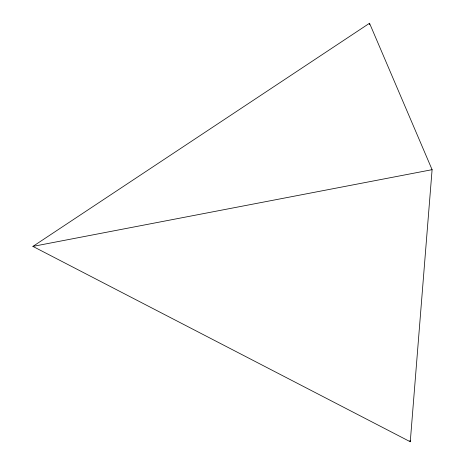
<?xml version="1.0" encoding="UTF-8"?>
<svg xmlns="http://www.w3.org/2000/svg" width="465" height="465" viewBox="0 0 465 465"><rect width="100%" height="100%" fill="white"/><g stroke="black" fill="none" stroke-linecap="round" stroke-linejoin="round"><path stroke-width="0.7" d="M369.477 24.697L369.536 23.25L32.905 246.404L410.27 441.75L432.095 169.679L369.536 23.25M32.905 246.404L432.095 169.679M409.88 440.355L410.27 441.75"/></g></svg>
